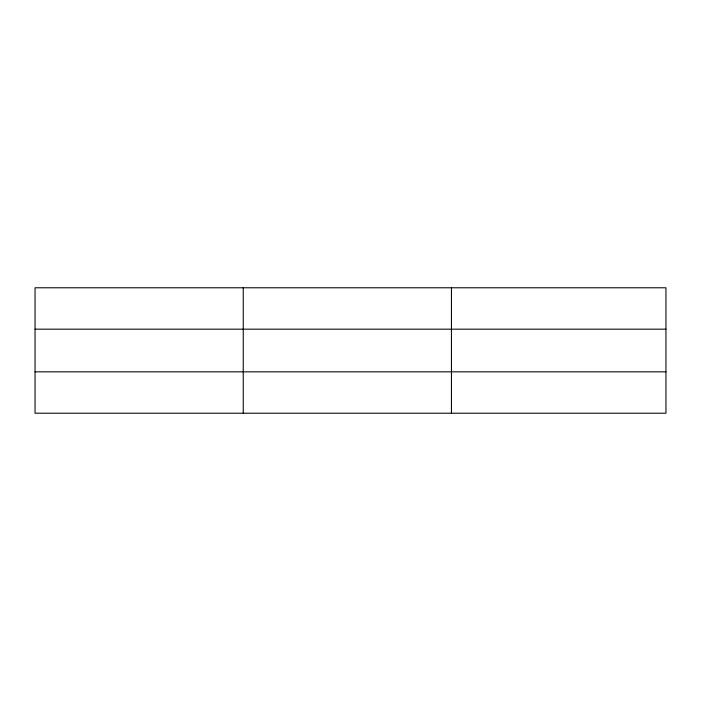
<?xml version="1.0" encoding="UTF-8"?>
<svg xmlns="http://www.w3.org/2000/svg" width="701" height="701" viewBox="0 0 701 701"><rect width="100%" height="100%" fill="white"/><g stroke="black" fill="none" stroke-linecap="round" stroke-linejoin="round"><path stroke-width="1.05" d="M243.247 287.778L243.247 413.222M451.444 287.778L451.444 413.222M665.95 329.172L665.95 287.778L35.05 287.778L35.05 413.222L665.95 413.222L665.95 329.172L35.05 329.172M35.05 371.828L665.95 371.828"/></g></svg>
